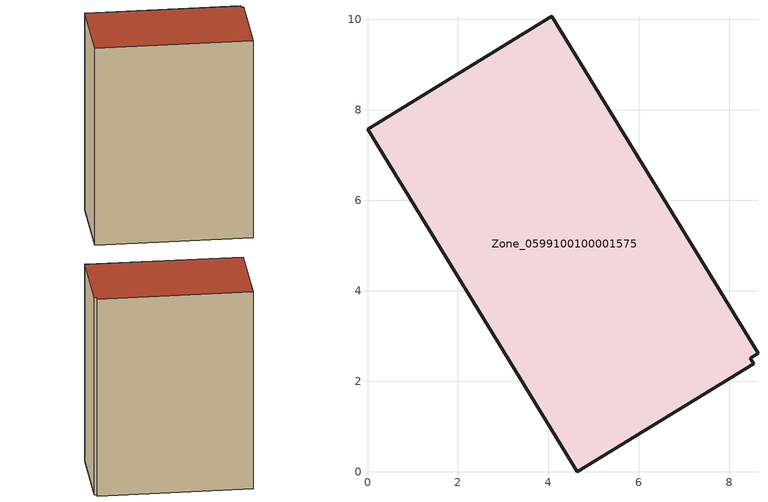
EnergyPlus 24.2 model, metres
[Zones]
Zone_0599100100001575
 floor ground (C_G): 0,7.58 4.07,10.07 8.63,2.62 8.46,2.51 8.54,2.39 4.63,0 z3.62
 wall outside (C_F): 4.07,10.07 0,7.58 4.63,0 8.54,2.39 8.46,2.51 8.63,2.62 4.07,10.07 z3.62:15.65
 roof outside (C_R): 4.63,0 8.54,2.39 8.46,2.51 8.63,2.62 4.07,10.07 0,7.58 z15.65
[BUILDING]
Pand.0599100100001575: North Axis=0; Terrain=City; Loads Convergence Tolerance Value=0.04; Temperature Convergence Tolerance Value=0.4; Solar Distribution=FullExterior; Maximum Number of Warmup Days=25; Minimum Number of Warmup Days=1
[Site:Location]
Rotterdam.The.Hague.AP_ZH_NLD Design_Conditions: Latitude=51.96; Longitude=4.45; Time Zone=1; Elevation=-4.5
[SITE:GROUNDTEMPERATURE:BUILDINGSURFACE]
18, 18, 18, 18, 18, 18, 18, 18, 18, 18, 18, 18
[MATERIAL] Thermal Absorptance=0.9; Solar Absorptance=0.7; Visible Absorptance=0.7
Name | Roughness | Thickness | Conductivity | Density | Specific Heat
G.TI.2006-2014 | MediumSmooth | 0.15 | 0.06 | 540 | 1210
F.TI.2006-2014 | Rough | 0.3 | 0.12 | 1920 | 840
R.TI.2006-2014 | MediumRough | 0.2 | 0.08 | 1500 | 1000
[CONSTRUCTION]
C_G: G.TI.2006-2014
C_F: F.TI.2006-2014
C_R: R.TI.2006-2014
[ZONE]
Zone_0599100100001575: Type=1; Multiplier=1; Ceiling Height=Autocalculate; Volume=Autocalculate; Floor Area=autocalculate; Part of Total Floor Area=Yes
[ZONEINFILTRATION:DESIGNFLOWRATE]
Infil_Zone_0599100100001575: Zone or ZoneList or Space or SpaceList=Zone_0599100100001575; Schedule=AlwaysOn; Design Flow Rate Calculation Method=Flow/Area; Flow Rate per Floor Area=0.0015; Constant Term Coefficient=1; Temperature Term Coefficient=0; Velocity Term Coefficient=0; Velocity Squared Term Coefficient=0
[HVACTEMPLATE:ZONE:IDEALLOADSAIRSYSTEM]
Zone_0599100100001575: Maximum Heating Supply Air Temperature=50; Minimum Cooling Supply Air Temperature=13; Maximum Heating Supply Air Humidity Ratio=0.0156; Minimum Cooling Supply Air Humidity Ratio=0.0077; Heating Limit=NoLimit; Cooling Limit=NoLimit; Dehumidification Control Type=ConstantSensibleHeatRatio; Cooling Sensible Heat Ratio=0.7; Dehumidification Setpoint=60; Humidification Control Type=None; Humidification Setpoint=30; Outdoor Air Method=None; Outdoor Air Flow Rate per Person=0.00944; Outdoor Air Flow Rate per Zone Floor Area=0; Outdoor Air Flow Rate per Zone=0; Demand Controlled Ventilation Type=None; Outdoor Air Economizer Type=NoEconomizer; Heat Recovery Type=None; Sensible Heat Recovery Effectiveness=0.7; Latent Heat Recovery Effectiveness=0.65
[ZONECONTROL:THERMOSTAT]
ThermostatControl_Zone_0599100100001575: Zone or ZoneList=Zone_0599100100001575; Control Type Schedule=DualSetpointControlType; Control 1=Thermostat_Zone_0599100100001575; Temperature Difference Between Cutout And Setpoint=0
[THERMOSTATSETPOINT:DUALSETPOINT]
Thermostat_Zone_0599100100001575: Heating Setpoint Temperature Schedule=HeatingSetpoint_Zone_0599100100001575; Cooling Setpoint Temperature Schedule=CoolingSetpoint_Zone_0599100100001575
[SCHEDULE:COMPACT]
HeatingSetpoint_Zone_0599100100001575: Through: 12/31, For: AllDays, Until: 24:00, 21
CoolingSetpoint_Zone_0599100100001575: Through: 12/31, For: AllDays, Until: 24:00, 24
DualSetpointControlType: Through: 12/31, For: AllDays, Until: 24:00, 4
AlwaysOn: Through: 12/31, For: AllDays, Until: 24:00, 1
